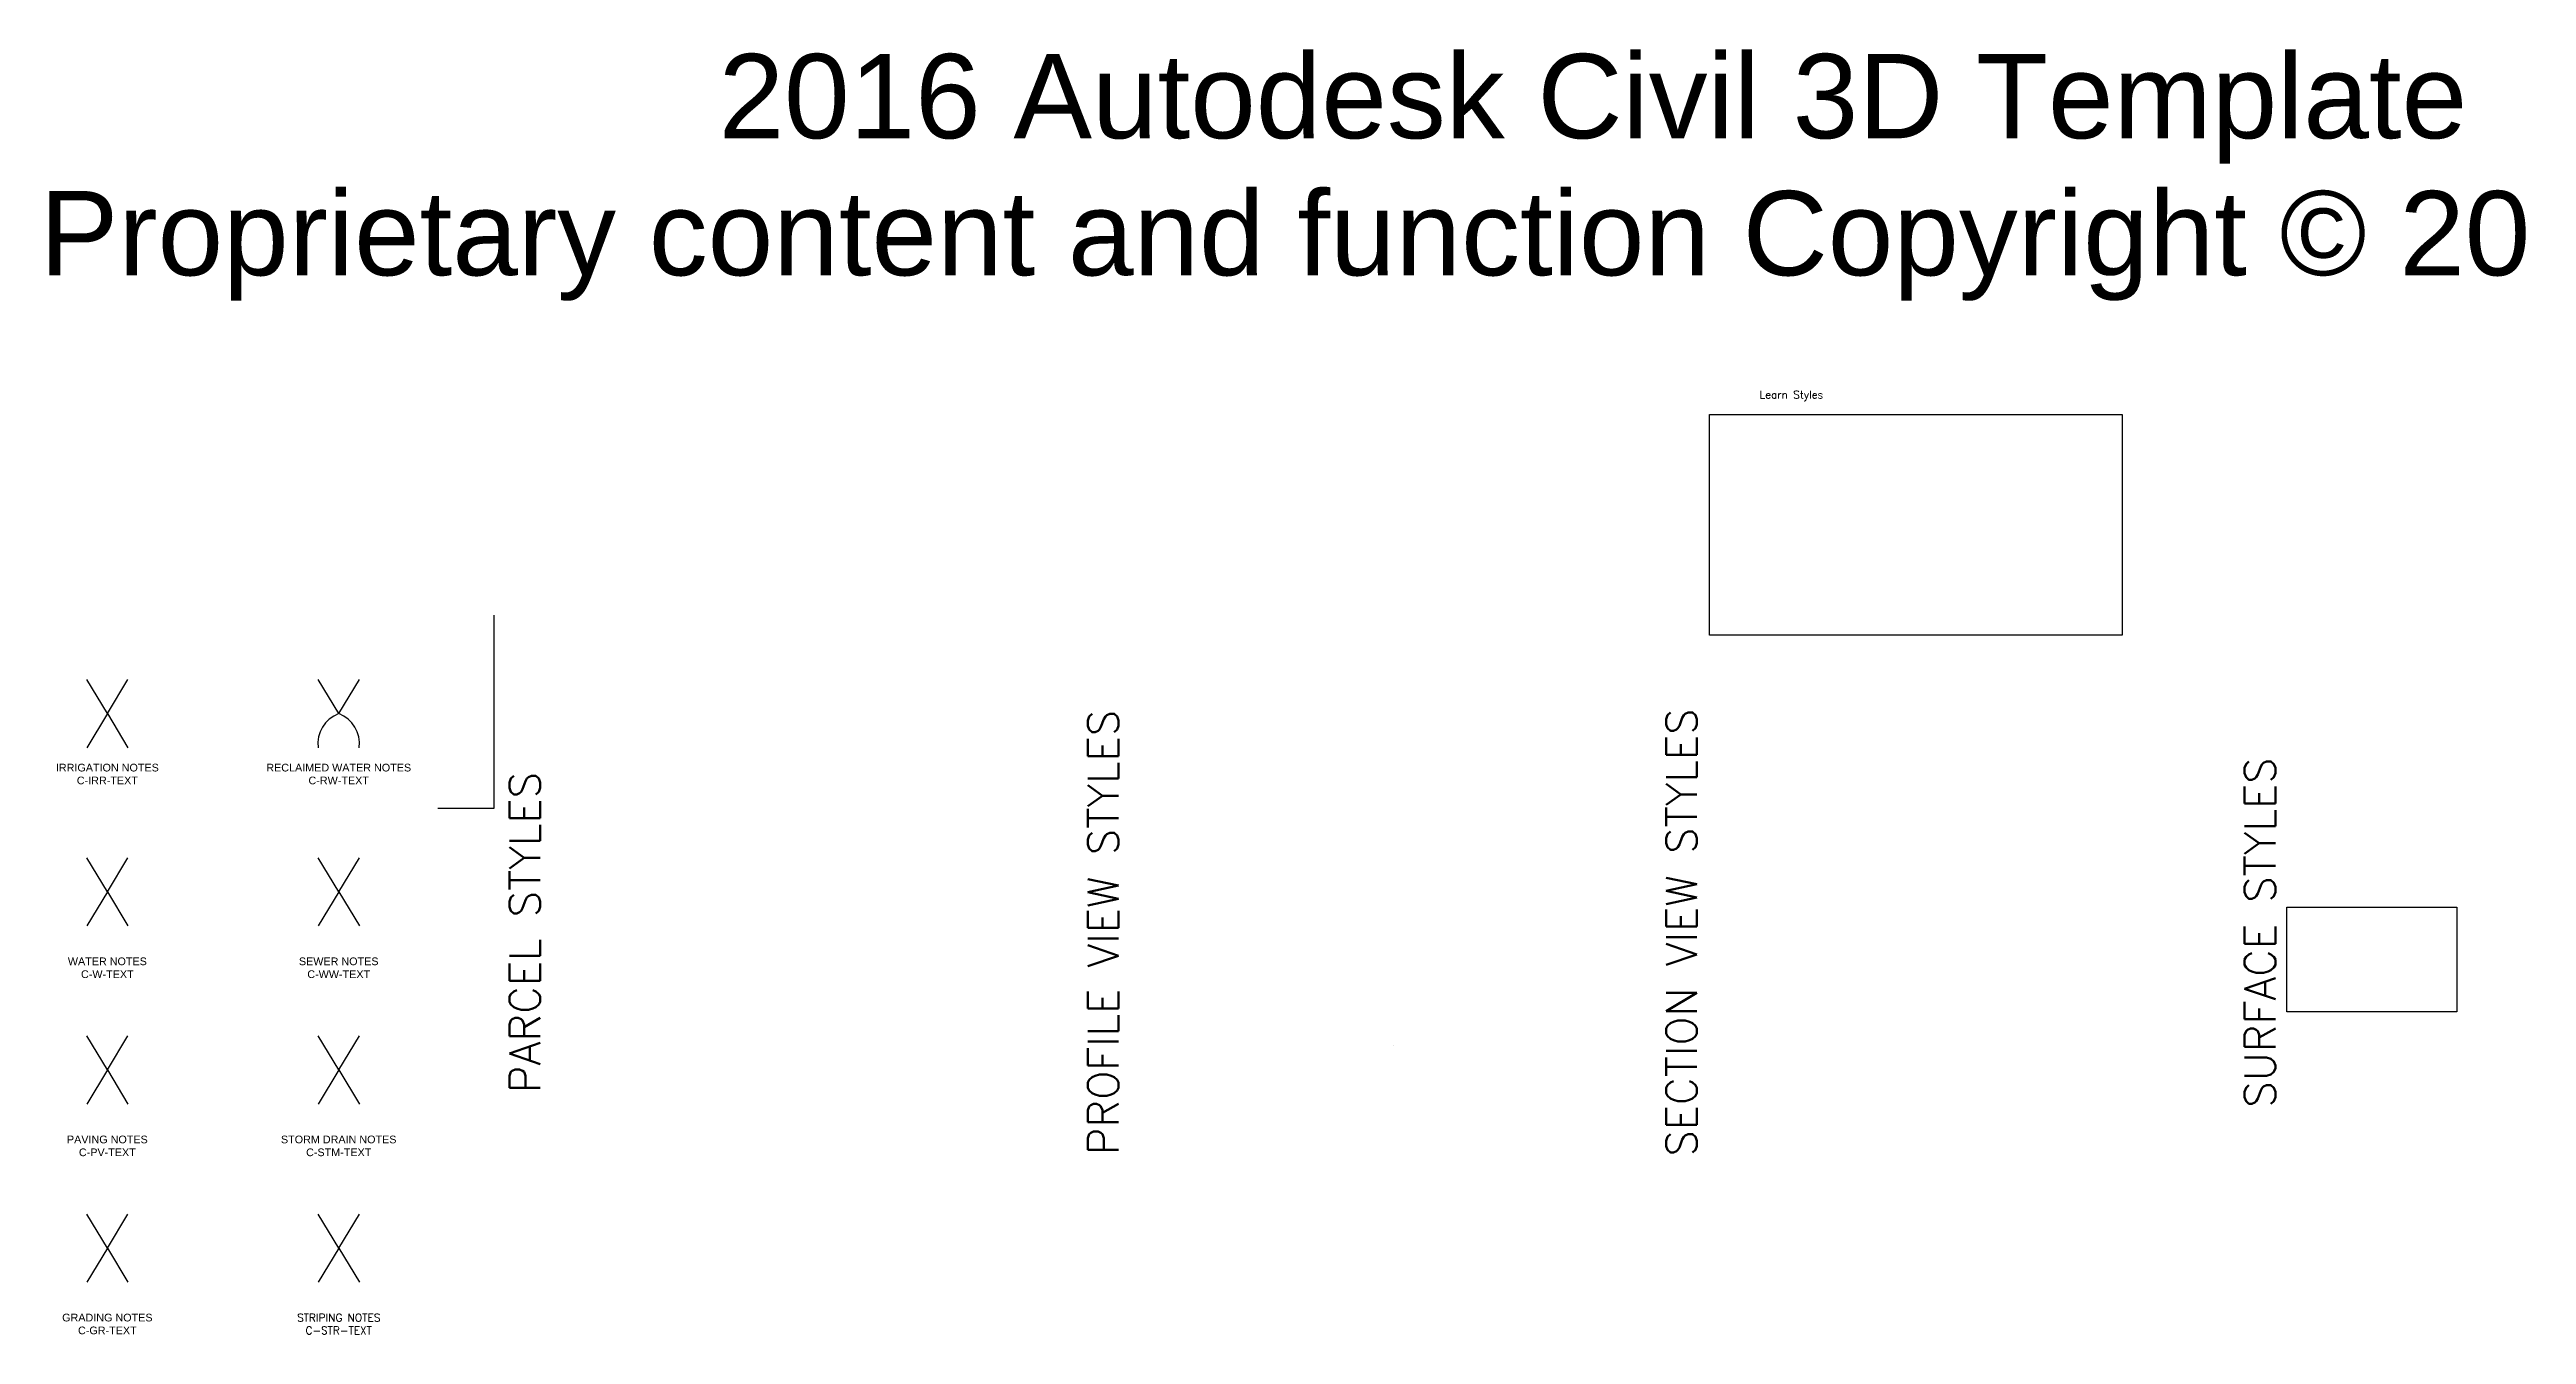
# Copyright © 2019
# Model space of a CAD drawing. Header units: feet. Extents: x -104 to 3239, y -492 to 540.
# Drawn here: x 584 to 1869, y -127 to 540 of the extents above; entities that cross this region are included whole.
import ezdxf
from ezdxf.enums import TextEntityAlignment as Align

# ---------------------------------------------------------------- set-up
doc = ezdxf.new("R2010")
doc.units = ezdxf.units.FT
doc.header["$MEASUREMENT"] = 0
doc.layers.get('0').update_dxf_attribs({"color": 30})
doc.layers.get('Defpoints').update_dxf_attribs({"color": 30})
for name, color, linetype in [('_XREF', 1, 'Continuous'), ('C-GR-TEXT', 51, 'Continuous'), ('C-IR-TEXT', 111, 'Continuous'), ('C-PV-TEXT', 31, 'Continuous'), ('C-RW-TEXT', 201, 'Continuous'), ('C-STM-TEXT', 231, 'Continuous'), ('C-STR-TEXT', 181, 'Continuous'), ('C-W-TEXT', 131, 'Continuous'), ('C-WW-TEXT', 91, 'Continuous')]:
    doc.layers.add(name, color=color, linetype=linetype)
doc.styles.add('Bury-Simplex', font='simplex.shx')
doc.styles.add('BURYLOGO', font='arial.ttf', dxfattribs={"height": 0.46})
doc.styles.add('KN', font='arial.ttf')

msp = doc.modelspace()

# ---------------------------------------------------------------- linework, layer by layer
at = {"layer": '_XREF'}
for points in [[(1445.3, 350.5), (1659.4, 350.5), (1659.4, 236), (1445.3, 236)], [(1744.8, 94.9), (1832.9, 94.9), (1832.9, 40.5), (1744.8, 40.5)]]:
    msp.add_lwpolyline(points, close=True, dxfattribs=at)
at = {"layer": '_XREF', "flags": 128}
msp.add_lwpolyline([(814.8, 246.4), (814.8, 146.1), (785.7, 146.1)], dxfattribs=at)
at = {"layer": 'Defpoints'}
for p, q in [((614.3, 195.3), (603.7, 212.9)), ((614.3, 195.3), (625, 212.9)), ((734.3, 195.3), (723.7, 212.9)), ((734.3, 195.3), (745, 212.9)), ((614.3, 195.3), (603.7, 177.6)), ((614.3, 195.3), (625, 177.6)), ((614.3, 102.8), (603.7, 120.5)), ((614.3, 102.8), (625, 120.5)), ((734.3, 102.8), (723.7, 120.5)), ((734.3, 102.8), (745, 120.5)), ((614.3, 102.8), (603.7, 85.1)), ((614.3, 102.8), (625, 85.1)), ((734.3, 102.8), (723.7, 85.1)), ((734.3, 102.8), (745, 85.1)), ((614.3, 10.4), (603.7, 28.1)), ((614.3, 10.4), (625, 28.1)), ((734.3, 10.4), (723.7, 28.1)), ((734.3, 10.4), (745, 28.1)), ((614.3, 10.4), (603.7, -7.3)), ((614.3, 10.4), (625, -7.3)), ((734.3, 10.4), (723.7, -7.3)), ((734.3, 10.4), (745, -7.3)), ((614.3, -82), (603.7, -64.4)), ((614.3, -82), (625, -64.4)), ((734.3, -82), (723.7, -64.4)), ((734.3, -82), (745, -64.4)), ((614.3, -82), (603.7, -99.7)), ((614.3, -82), (625, -99.7)), ((734.3, -82), (723.7, -99.7)), ((734.3, -82), (745, -99.7))]:
    msp.add_line(p, q, dxfattribs=at)
for centre, start, end in [((740.1, 179.7), 110.5152, 187.46), ((728.5, 179.7), 352.54, 69.4848)]:
    msp.add_arc(centre, 16.6, start, end, dxfattribs=at)

# ---------------------------------------------------------------- texts
at = {"color": 1, "style": 'BURYLOGO'}
for s, p in [('2016 Autodesk Civil 3D Template', (1384.8, 515.6)), ('Proprietary content and function Copyright © 2015 J.J. Bohl', (1384.8, 444.5))]:
    msp.add_text(s, height=43.75, dxfattribs=at).set_placement(p, align=Align.MIDDLE_CENTER)
at = {"layer": '_XREF', "insert": (1280.9, 23.2), "char_height": 0.1, "attachment_point": 1, "style": 'KN'}
msp.add_mtext('PAVINGNOTES}\\P4. INSTALL CURB TRANSITION PER MSD XXX. \\P2. INSTALL 6" VERTICAL CURB PER MSD XXX. \\P', dxfattribs=at)
at = {"layer": 'C-GR-TEXT', "insert": (614.3, -121.4), "char_height": 4, "attachment_point": 5, "style": 'KN'}
msp.add_mtext('GRADING NOTES\\PC-GR-TEXT', dxfattribs=at)
at = {"layer": 'C-IR-TEXT', "insert": (614.3, 163.9), "char_height": 4, "attachment_point": 5, "style": 'KN'}
msp.add_mtext('IRRIGATION NOTES\\PC-IRR-TEXT', dxfattribs=at)
at = {"layer": 'C-PV-TEXT', "insert": (614.3, -29), "char_height": 4, "attachment_point": 5, "style": 'KN'}
msp.add_mtext('PAVING NOTES\\PC-PV-TEXT', dxfattribs=at)
at = {"layer": 'C-RW-TEXT', "insert": (734.3, 163.9), "char_height": 4, "attachment_point": 5, "style": 'KN'}
msp.add_mtext('RECLAIMED WATER NOTES\\PC-RW-TEXT', dxfattribs=at)
at = {"layer": 'C-STM-TEXT', "insert": (734.3, -29), "char_height": 4, "attachment_point": 5, "style": 'KN'}
msp.add_mtext('STORM DRAIN NOTES\\PC-STM-TEXT', dxfattribs=at)
at = {"layer": 'C-STR-TEXT', "insert": (734.3, -121.4), "char_height": 4, "attachment_point": 5, "style": 'Bury-Simplex'}
msp.add_mtext('STRIPING NOTES\\PC-STR-TEXT', dxfattribs=at)
at = {"layer": 'C-W-TEXT', "insert": (614.3, 63.4), "char_height": 4, "attachment_point": 5, "style": 'KN'}
msp.add_mtext('WATER NOTES\\PC-W-TEXT', dxfattribs=at)
at = {"layer": 'C-WW-TEXT', "insert": (734.3, 63.4), "char_height": 4, "attachment_point": 5, "style": 'KN'}
msp.add_mtext('SEWER NOTES\\PC-WW-TEXT', dxfattribs=at)
at = {"layer": 'Defpoints', "insert": (1471.2, 362.7), "char_height": 4, "attachment_point": 1, "style": 'Bury-Simplex'}
msp.add_mtext('Learn Styles', dxfattribs=at)
at = {"layer": 'Defpoints', "char_height": 16, "attachment_point": 5, "rotation": 90, "style": 'Bury-Simplex'}
for s, insert in [('PROFILE VIEW STYLES', (1130.8, 81.7)), ('SECTION VIEW STYLES', (1430.8, 81.7)), ('SURFACE STYLES', (1730.8, 81.7)), ('PARCEL STYLES', (830.8, 81.7))]:
    msp.add_mtext(s, dxfattribs=dict(at, insert=insert))

doc.saveas('drawing.dxf')
